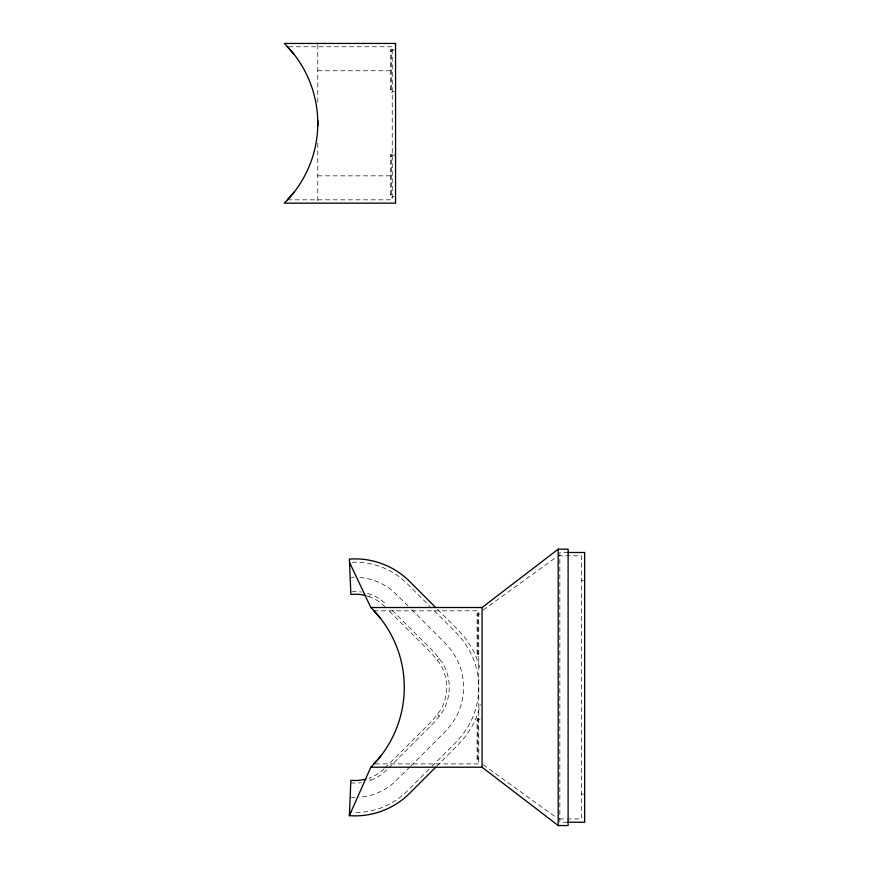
<?xml version="1.0" encoding="UTF-8"?>
<svg xmlns="http://www.w3.org/2000/svg" width="869" height="869" viewBox="0 0 869 869"><rect width="100%" height="100%" fill="white"/><g stroke="black" fill="none" stroke-linecap="round" stroke-linejoin="round"><path stroke-width="0.65" stroke-dasharray="4.34 3.26" d="M384.978 606.758L382.349 604.303A41.288 41.288 0 0 0 369.64 596.786L370.39 594.331M384.978 767.979L432.599 720.368L440.583 710.082A45.427 45.427 0 0 0 440.583 664.655L432.599 654.368L387.835 609.614M388.682 767.924L434.478 722.128L442.81 711.374A48.012 48.012 0 0 0 442.81 663.362L434.478 652.608L391.539 609.68M409.929 766.882L393.385 783.186A58.169 58.169 0 0 1 375.484 793.766L371.519 795.081A58.169 58.169 0 0 1 359.19 797.253M410.874 765.937L444.906 731.894L450.685 725.311L455.215 718.533A62.329 62.329 0 0 0 455.215 656.204L450.685 649.425L444.906 642.843L411.819 609.745M429.101 769.119L407.203 791.018A73.365 73.365 0 0 1 354.932 812.537L352.89 812.45M431.969 766.252L455.975 742.256L462.732 734.555L468.358 726.126A77.504 77.504 0 0 0 468.358 648.611L462.732 640.181L455.975 632.48L432.925 609.441M436.64 766.273L458.387 744.516L465.36 736.575L471.237 727.777A80.828 80.828 0 0 0 480.242 704.433M384.098 768.793L382.349 770.434A41.288 41.288 0 0 1 369.64 777.94L370.39 780.405M386.77 769.825L384.033 772.378A43.863 43.863 0 0 1 370.531 780.362L367.533 781.34M483.153 610.038L556.019 557.377M437.52 660.06L439.66 658.637M352.238 562.308L354.932 562.2A73.365 73.365 0 0 1 407.203 583.718L430.057 606.562M351.38 577.505L353.802 577.407M351.836 591.789L355.084 591.659A43.863 43.863 0 0 1 361.374 592.071M288.627 46.763L392.245 46.763L392.245 199.837L288.627 199.837M392.245 49.24L390.594 49.24L390.594 92.277L392.245 92.277M394.526 50.065L391.419 50.065L391.419 91.441L394.526 91.441M390.594 51.738L391.419 51.738M317.782 70.758L392.245 70.758M390.594 89.768L391.419 89.768M392.245 154.324L390.594 154.324L390.594 197.361L392.245 197.361M394.526 155.16L391.419 155.16L391.419 196.524L394.526 196.524M390.594 156.822L391.419 156.822M317.782 175.842L392.245 175.842M390.594 194.862L391.419 194.862M568.12 552.488L559.842 552.488L559.842 822.237L568.12 822.237M558.191 555.802L581.361 555.802L581.361 818.935L558.191 818.935M581.361 580.622L583.566 580.622M373.789 610.831L478.754 610.831L478.754 763.905L373.789 763.905M478.754 613.308L477.103 613.308L477.103 656.345L478.754 656.345M479.992 614.133L477.928 614.133L477.928 655.508L479.992 655.508M477.103 615.806L477.928 615.806M477.103 653.846L477.928 653.846M478.754 718.391L477.103 718.391L477.103 761.429L478.754 761.429M479.992 719.228L477.928 719.228L477.928 760.592L479.992 760.592M477.103 720.89L477.928 720.89M477.103 758.93L477.928 758.93M581.361 794.103L583.566 794.103M350.761 782.904L355.084 783.078A43.863 43.863 0 0 0 361.374 782.665M351.38 797.231L355.008 797.373M367.533 593.386L370.531 594.374A43.863 43.863 0 0 1 384.033 602.358L386.77 604.9M366.816 595.862L369.64 596.786M437.52 714.666L439.66 716.099M483.153 764.687L556.019 817.36M437.585 609.408L458.387 630.21L465.36 638.161L471.237 646.949A80.828 80.828 0 0 1 480.242 670.303M408.039 605.965L393.385 591.55A58.169 58.169 0 0 0 375.484 580.97L371.519 579.656A58.169 58.169 0 0 0 359.19 577.483M317.782 44.688L317.782 103.444M317.782 143.157L317.782 201.901"/><path stroke-width="1.3" d="M435.695 767.218L409.505 793.408C393.939 809.072 371.421 817.392 349.403 815.622L350.859 780.329L355.095 780.503A41.288 41.288 0 0 0 365.86 779.135M349.403 815.622L370.835 767.218A112.036 112.036 0 0 0 370.835 607.518L349.544 562.428M287.281 199.837L294.178 192.092M373.789 763.905L380.676 756.16M370.835 607.518L482.067 607.518L558.191 549.186L568.12 549.186L568.12 825.55L558.191 825.55L482.067 767.218L370.835 767.218M567.685 552.488L584.663 552.488L584.663 822.237L567.685 822.237M350.848 812.363L349.544 812.309L349.544 815.622M435.695 607.518L409.505 581.328C393.939 565.665 371.421 557.344 349.403 559.115L350.859 594.407L355.095 594.233A41.288 41.288 0 0 1 365.86 595.602M287.281 46.763L294.178 54.508M373.789 610.831L380.676 618.576M558.191 549.186L558.191 825.55M482.067 607.518L482.067 767.218M317.782 120.65L317.782 125.951M395.558 43.45L284.337 43.45A112.036 112.036 0 0 1 284.337 203.15L395.558 203.15L395.558 43.45"/></g></svg>
